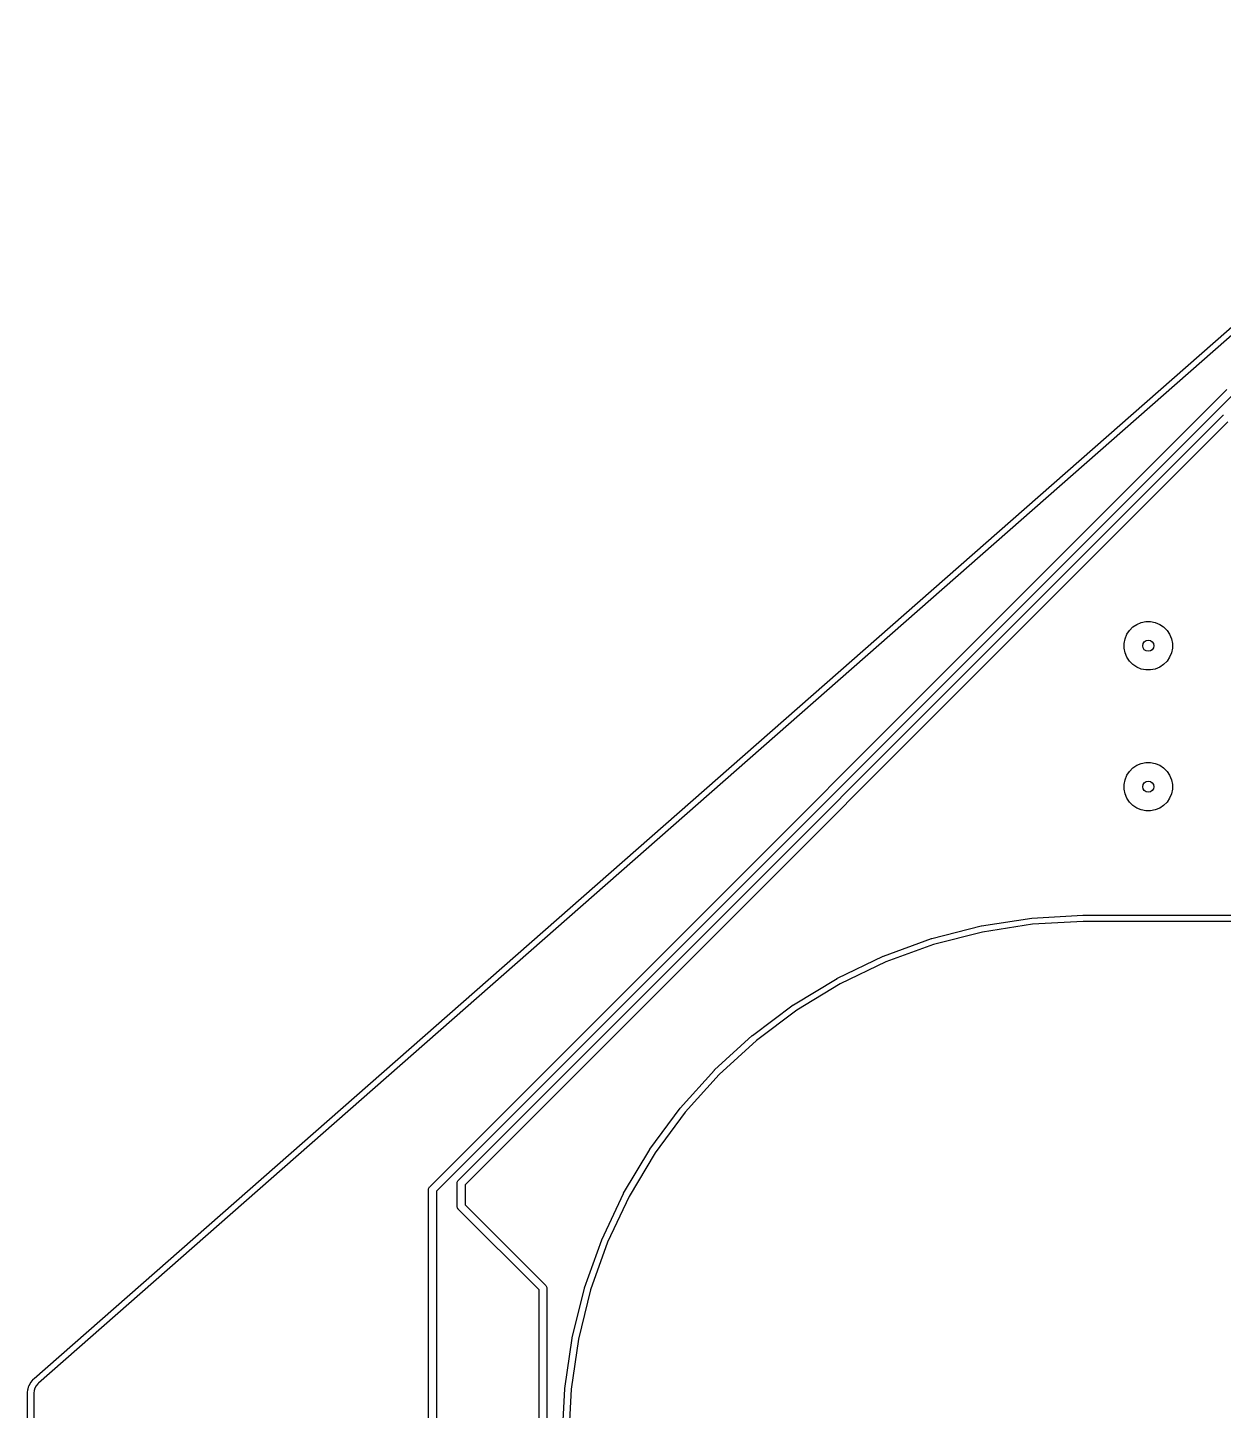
# Model space of a CAD drawing. Extents: x 17 to 176, y -177 to -9.
# Drawn here: x 17.2 to 54.92, y -52.79 to -9.19 of the extents above; entities that cross this region are included whole.
import ezdxf

# ---------------------------------------------------------------- set-up
doc = ezdxf.new("R2010")
doc.units = 0
doc.layers.add('BLACK', color=7, linetype='CONTINUOUS')

msp = doc.modelspace()

# ---------------------------------------------------------------- linework, layer by layer
at = {"layer": 'BLACK', "linetype": 'CONTINUOUS'}
for p, q in [((17.4069, -51.7871), (65.9241, -9.1919)), ((66.0487, -9.3486), (17.5439, -51.933)), ((29.888, -45.7373), (55.0232, -20.602)), ((55.1677, -20.8111), (30.097, -45.8818)), ((30.7944, -45.5306), (54.9137, -21.4113)), ((55.0582, -21.6204), (31.0035, -45.6751)), ((54.9137, -21.4113), (54.9176, -21.4066)), ((51.8143, -28.4587), (51.8717, -28.3201)), ((51.8717, -28.3201), (51.9551, -28.1953)), ((51.9551, -28.1953), (52.0613, -28.0891)), ((52.0613, -28.0891), (52.1861, -28.0057)), ((52.1861, -28.0057), (52.3247, -27.9483)), ((52.3247, -27.9483), (52.4719, -27.919)), ((52.4719, -27.919), (52.622, -27.919)), ((52.622, -27.919), (52.7693, -27.9483)), ((52.7693, -27.9483), (52.9079, -28.0057)), ((52.9079, -28.0057), (53.0327, -28.0891)), ((53.0327, -28.0891), (53.1389, -28.1953)), ((53.1389, -28.1953), (53.2223, -28.3201)), ((53.2223, -28.3201), (53.2797, -28.4587)), ((51.785, -28.6059), (51.8143, -28.4587)), ((51.785, -28.756), (51.785, -28.6059)), ((51.8143, -28.9033), (51.785, -28.756)), ((53.2797, -28.4587), (53.309, -28.6059)), ((53.309, -28.756), (53.2797, -28.9033)), ((53.309, -28.6059), (53.309, -28.756)), ((51.8717, -29.0419), (51.8143, -28.9033)), ((51.9551, -29.1667), (51.8717, -29.0419)), ((52.0613, -29.2729), (51.9551, -29.1667)), ((53.1389, -29.1667), (53.0327, -29.2729)), ((53.2223, -29.0419), (53.1389, -29.1667)), ((53.2797, -28.9033), (53.2223, -29.0419)), ((52.1861, -29.3563), (52.0613, -29.2729)), ((52.3247, -29.4137), (52.1861, -29.3563)), ((52.4719, -29.443), (52.3247, -29.4137)), ((52.622, -29.443), (52.4719, -29.443)), ((52.7693, -29.4137), (52.622, -29.443)), ((52.9079, -29.3563), (52.7693, -29.4137)), ((53.0327, -29.2729), (52.9079, -29.3563)), ((51.8717, -32.7651), (51.9551, -32.6403)), ((51.9551, -32.6403), (52.0613, -32.5341)), ((52.0613, -32.5341), (52.1861, -32.4507)), ((52.1861, -32.4507), (52.3247, -32.3933)), ((52.3247, -32.3933), (52.4719, -32.364)), ((52.4719, -32.364), (52.622, -32.364)), ((52.622, -32.364), (52.7693, -32.3933)), ((52.7693, -32.3933), (52.9079, -32.4507)), ((52.9079, -32.4507), (53.0327, -32.5341)), ((53.0327, -32.5341), (53.1389, -32.6403)), ((53.1389, -32.6403), (53.2223, -32.7651)), ((51.785, -33.051), (51.8143, -32.9037)), ((51.785, -33.201), (51.785, -33.051)), ((51.8143, -32.9037), (51.8717, -32.7651)), ((53.2223, -32.7651), (53.2797, -32.9037)), ((53.2797, -32.9037), (53.309, -33.051)), ((53.309, -33.051), (53.309, -33.201)), ((51.8143, -33.3483), (51.785, -33.201)), ((51.8717, -33.4869), (51.8143, -33.3483)), ((51.9551, -33.6117), (51.8717, -33.4869)), ((53.2223, -33.4869), (53.1389, -33.6117)), ((53.2797, -33.3483), (53.2223, -33.4869)), ((53.309, -33.201), (53.2797, -33.3483)), ((52.0613, -33.7179), (51.9551, -33.6117)), ((52.1861, -33.8013), (52.0613, -33.7179)), ((52.3247, -33.8587), (52.1861, -33.8013)), ((52.4719, -33.888), (52.3247, -33.8587)), ((52.622, -33.888), (52.4719, -33.888)), ((52.7693, -33.8587), (52.622, -33.888)), ((52.9079, -33.8013), (52.7693, -33.8587)), ((53.0327, -33.7179), (52.9079, -33.8013)), ((53.1389, -33.6117), (53.0327, -33.7179)), ((47.2829, -37.5115), (48.8703, -37.2657)), ((48.896, -37.4641), (47.3183, -37.7084)), ((48.8703, -37.2657), (48.8717, -37.2655)), ((48.8717, -37.2655), (48.8759, -37.2652)), ((48.8759, -37.2652), (48.88, -37.2647)), ((48.88, -37.2647), (50.4838, -37.1751)), ((50.4923, -37.3749), (48.896, -37.4641)), ((50.4838, -37.1751), (50.4852, -37.175)), ((50.4852, -37.175), (50.4871, -37.175)), ((50.4871, -37.175), (50.489, -37.1749)), ((50.489, -37.1749), (50.5991, -37.1745)), ((50.6042, -37.3745), (50.4923, -37.3749)), ((50.5991, -37.1745), (50.5992, -37.1745)), ((50.5992, -37.1745), (142.187, -37.1745)), ((142.179, -37.3745), (50.6042, -37.3745)), ((44.1987, -38.4652), (45.7081, -37.9158)), ((45.7081, -37.9158), (45.7082, -37.9158)), ((45.7082, -37.9158), (45.7095, -37.9153)), ((45.7082, -37.9158), (45.7082, -37.9158)), ((45.7095, -37.9153), (45.7135, -37.9142)), ((45.7135, -37.9142), (45.7175, -37.9129)), ((45.7175, -37.9129), (47.2733, -37.5135)), ((47.3183, -37.7084), (45.772, -38.1054)), ((47.2733, -37.5134), (47.2747, -37.5131)), ((47.2733, -37.5135), (47.2733, -37.5134)), ((47.2733, -37.5134), (47.2733, -37.5134)), ((47.2747, -37.5131), (47.2788, -37.5123)), ((47.2788, -37.5123), (47.2829, -37.5115)), ((45.772, -38.1054), (44.2717, -38.6515)), ((42.7411, -39.163), (44.1897, -38.469)), ((44.2717, -38.6515), (42.832, -39.3413)), ((44.1897, -38.469), (44.1897, -38.469)), ((44.1897, -38.469), (44.1898, -38.469)), ((44.1898, -38.469), (44.191, -38.4684)), ((44.191, -38.4684), (44.1949, -38.4668)), ((44.1949, -38.4668), (44.1987, -38.4652)), ((41.3586, -39.9998), (42.7325, -39.1677)), ((42.7325, -39.1677), (42.7337, -39.167)), ((42.7337, -39.167), (42.7374, -39.165)), ((42.7374, -39.165), (42.7411, -39.163)), ((42.832, -39.3413), (41.4664, -40.1683)), ((40.0643, -40.9675), (41.3505, -40.0053)), ((41.3505, -40.0052), (41.3516, -40.0044)), ((41.3505, -40.0053), (41.3505, -40.0052)), ((41.3505, -40.0052), (41.3505, -40.0052)), ((41.3516, -40.0044), (41.3551, -40.0021)), ((41.3551, -40.0021), (41.3586, -39.9998)), ((41.4664, -40.1683), (40.188, -41.1247)), ((38.8706, -42.0568), (40.0567, -40.9737)), ((40.0567, -40.9737), (40.0578, -40.9727)), ((40.0578, -40.9727), (40.061, -40.9701)), ((40.061, -40.9701), (40.0643, -40.9675)), ((40.188, -41.1247), (39.009, -42.2012)), ((37.7889, -43.2574), (38.8637, -42.0637)), ((39.009, -42.2012), (37.9408, -43.3876)), ((38.8637, -42.0637), (38.8646, -42.0627)), ((38.8646, -42.0627), (38.8676, -42.0598)), ((38.8676, -42.0598), (38.8706, -42.0568)), ((36.8295, -44.5579), (37.7827, -43.265)), ((37.9408, -43.3876), (36.9934, -44.6727)), ((37.7827, -43.265), (37.7835, -43.2639)), ((37.7835, -43.2639), (37.7862, -43.2607)), ((37.7862, -43.2607), (37.7889, -43.2574)), ((36.0016, -45.9458), (36.8241, -44.5661)), ((36.9934, -44.6727), (36.1759, -46.044)), ((36.8241, -44.566), (36.8248, -44.5649)), ((36.8241, -44.5661), (36.8241, -44.566)), ((36.8241, -44.566), (36.8241, -44.566)), ((36.8248, -44.5649), (36.8272, -44.5614)), ((36.8272, -44.5614), (36.8295, -44.5579)), ((29.856, -45.7819), (29.8676, -45.7602)), ((29.8676, -45.7602), (29.8832, -45.7412)), ((29.8832, -45.7412), (29.888, -45.7373)), ((30.7529, -45.6233), (30.7553, -45.5988)), ((30.7535, -45.6294), (30.7529, -45.6233)), ((30.7535, -46.3538), (30.7535, -45.6294)), ((30.7553, -45.5988), (30.7625, -45.5752)), ((30.7625, -45.5752), (30.7741, -45.5535)), ((30.7741, -45.5535), (30.7858, -45.5392)), ((30.7858, -45.5392), (30.7897, -45.5345)), ((30.7858, -45.5392), (30.7858, -45.5392)), ((30.7897, -45.5345), (30.7944, -45.5306)), ((31.0035, -45.6751), (31.0035, -46.3081)), ((29.8464, -45.83), (29.847, -45.8239)), ((29.847, -45.8361), (29.8464, -45.83)), ((29.847, -45.8239), (29.8488, -45.8055)), ((29.847, -45.8239), (29.847, -45.8239)), ((29.847, -69.8886), (29.847, -45.8361)), ((29.8488, -45.8055), (29.856, -45.7819)), ((30.097, -45.8818), (30.097, -70.2272)), ((35.3131, -47.4078), (35.997, -45.9544)), ((36.1759, -46.044), (35.4961, -47.4886)), ((35.997, -45.9544), (35.9976, -45.9532)), ((35.9976, -45.9532), (35.9996, -45.9495)), ((35.9996, -45.9495), (36.0016, -45.9458)), ((30.7529, -46.3599), (30.7535, -46.3538)), ((30.7535, -46.366), (30.7529, -46.3599)), ((30.7553, -46.3844), (30.7535, -46.366)), ((30.7535, -46.366), (30.7535, -46.366)), ((30.7625, -46.408), (30.7553, -46.3844)), ((30.7741, -46.4297), (30.7625, -46.408)), ((30.7897, -46.4487), (30.7741, -46.4297)), ((30.7945, -46.4526), (30.7897, -46.4487)), ((33.3316, -48.9898), (30.7945, -46.4526)), ((31.0035, -46.3081), (33.5407, -48.8453)), ((34.7705, -48.9301), (35.3093, -47.4169)), ((35.4961, -47.4886), (34.9606, -48.9926)), ((35.3093, -47.4169), (35.3098, -47.4156)), ((35.3098, -47.4156), (35.3115, -47.4117)), ((35.3115, -47.4117), (35.3131, -47.4078)), ((33.3316, -152.55), (33.3316, -48.9898)), ((33.5407, -48.8453), (33.5454, -48.8492)), ((33.5454, -48.8492), (33.5493, -48.8539)), ((33.5493, -48.8539), (33.561, -48.8682)), ((33.561, -48.8682), (33.5726, -48.8899)), ((33.5726, -48.8899), (33.5798, -48.9135)), ((33.5798, -48.9135), (33.5816, -48.9319)), ((33.5816, -48.9319), (33.5816, -48.9319)), ((33.5816, -48.9319), (33.5822, -48.938)), ((33.5822, -48.938), (33.5816, -48.9441)), ((33.5816, -48.9441), (33.5816, -152.504)), ((34.3791, -50.498), (34.7677, -48.9394)), ((34.9606, -48.9926), (34.5743, -50.5417)), ((34.7677, -48.9394), (34.768, -48.9381)), ((34.768, -48.9381), (34.7693, -48.9341)), ((34.7693, -48.9341), (34.7705, -48.9301)), ((34.1425, -52.0967), (34.3772, -50.5076)), ((34.5743, -50.5417), (34.3411, -52.121)), ((34.3772, -50.5076), (34.3774, -50.5062)), ((34.3774, -50.5062), (34.3783, -50.5022)), ((34.3783, -50.5022), (34.3791, -50.498)), ((17.3111, -51.8965), (17.3738, -51.8196)), ((17.3738, -51.8196), (17.3747, -51.8186)), ((17.3747, -51.8186), (17.3789, -51.8144)), ((17.3789, -51.8144), (17.3828, -51.81)), ((17.3828, -51.81), (17.4058, -51.7884)), ((17.4058, -51.7884), (17.4069, -51.7871)), ((17.2037, -52.2359), (17.2042, -52.2311)), ((17.2038, -176.027), (17.2037, -52.2359)), ((17.2042, -52.231), (17.2139, -52.1324)), ((17.2042, -52.2311), (17.2042, -52.231)), ((17.2139, -52.1324), (17.214, -52.131)), ((17.214, -52.131), (17.2159, -52.1221)), ((17.2159, -52.1221), (17.2177, -52.1132)), ((17.2177, -52.1132), (17.2463, -52.0183)), ((17.2463, -52.0183), (17.2468, -52.017)), ((17.2468, -52.017), (17.2503, -52.0086)), ((17.2503, -52.0086), (17.2538, -52.0003)), ((17.2538, -52.0003), (17.3003, -51.9127)), ((17.3003, -51.9127), (17.301, -51.9115)), ((17.3003, -51.9127), (17.3003, -51.9127)), ((17.3003, -51.9127), (17.3003, -51.9127)), ((17.301, -51.9115), (17.3061, -51.904)), ((17.3061, -51.904), (17.3111, -51.8965)), ((17.412, -52.1616), (17.4037, -52.2457)), ((17.4037, -52.2457), (17.4037, -176.02)), ((17.435, -52.0855), (17.412, -52.1616)), ((17.4723, -52.0153), (17.435, -52.0855)), ((17.5246, -51.9512), (17.4723, -52.0153)), ((17.5439, -51.933), (17.5246, -51.9512)), ((34.0632, -53.7083), (34.1416, -52.1064)), ((34.1416, -52.1064), (34.1417, -52.105)), ((34.1417, -52.105), (34.1421, -52.1008)), ((34.1421, -52.1008), (34.1425, -52.0967)), ((34.3411, -52.121), (34.263, -53.7181))]:
    msp.add_line(p, q, dxfattribs=at)
at = {"layer": 'BLACK'}
for centre in [(52.547, -28.681), (52.547, -28.681), (52.547, -33.126), (52.547, -33.126)]:
    msp.add_circle(centre, 0.175, dxfattribs=at)

doc.saveas('drawing.dxf')
